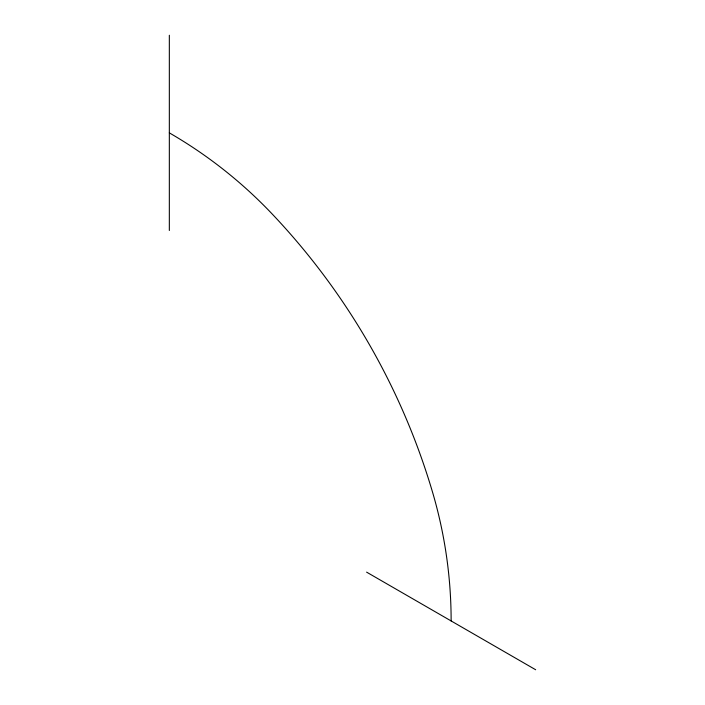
<?xml version="1.0" encoding="UTF-8"?>
<svg xmlns="http://www.w3.org/2000/svg" width="705" height="705" viewBox="0 0 705 705"><rect width="100%" height="100%" fill="white"/><g stroke="black" fill="none" stroke-linecap="round" stroke-linejoin="round"><path stroke-width="1.06" d="M366.591 572.134L535.668 669.75M169.332 35.25L169.332 230.482M451.13 620.946A455.395 455.395 0 0 0 432.262 491.218A687.974 687.974 0 0 0 272.245 214.064A455.395 455.395 0 0 0 169.332 132.866"/></g></svg>
